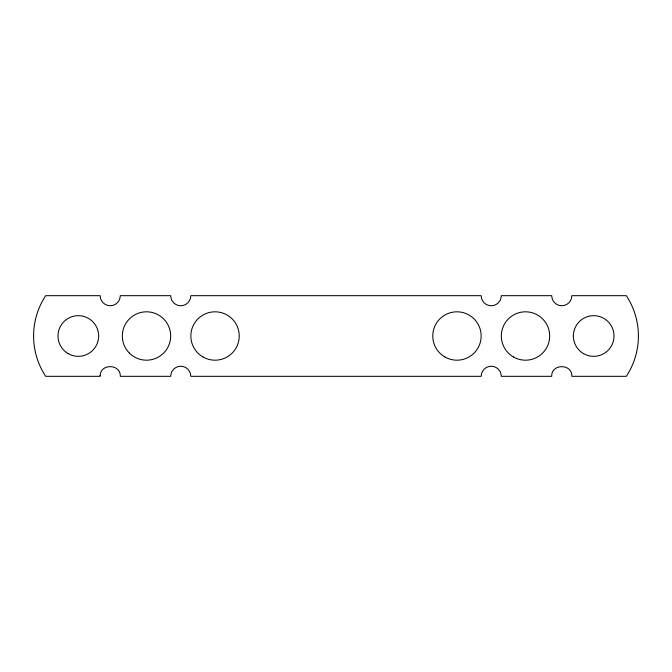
<?xml version="1.0" encoding="UTF-8"?>
<svg xmlns="http://www.w3.org/2000/svg" width="672" height="672" viewBox="0 0 672 672"><rect width="100%" height="100%" fill="white"/><g stroke="black" fill="none" stroke-linecap="round" stroke-linejoin="round"><path stroke-width="1.01" d="M100.145 375.673L100.128 376.32L45.696 376.32A73.248 73.248 0 0 1 45.696 295.68L100.145 295.68A10.063 10.063 0 0 0 110.208 305.743A10.063 10.063 0 0 0 120.271 295.68L170.688 295.68A10.08 10.08 0 0 0 180.768 305.76A10.08 10.08 0 0 0 190.848 295.68L481.152 295.68A10.08 10.08 0 0 0 491.232 305.76A10.08 10.08 0 0 0 501.312 295.68L551.729 295.68A10.063 10.063 0 0 0 561.792 305.743A10.063 10.063 0 0 0 571.855 295.68L626.304 295.68A73.248 73.248 0 0 1 626.304 376.32L571.872 376.32C572.401 363.493 551.174 363.46 551.712 376.32L501.312 376.32A10.08 10.08 0 0 0 491.232 366.24A10.08 10.08 0 0 0 481.152 376.32L190.848 376.32A10.08 10.08 0 0 0 180.768 366.24A10.08 10.08 0 0 0 170.688 376.32L120.288 376.32C120.842 363.846 100.405 363.25 100.145 375.673M444.864 356.95A24.192 24.192 0 0 0 481.152 336A24.192 24.192 0 0 0 444.864 315.05A24.192 24.192 0 0 0 444.864 356.95M68.158 353.606A20.336 20.336 0 0 0 98.658 336A20.336 20.336 0 0 0 68.158 318.394A20.336 20.336 0 0 0 68.158 353.606M583.514 353.606A20.336 20.336 0 0 0 614.015 336A20.336 20.336 0 0 0 583.514 318.394A20.336 20.336 0 0 0 583.514 353.606M202.944 356.95A24.192 24.192 0 0 0 239.232 336A24.192 24.192 0 0 0 202.944 315.05A24.192 24.192 0 0 0 202.944 356.95M129.394 353.102A24.192 24.192 0 0 0 169.865 342.258A24.192 24.192 0 0 0 140.238 312.631A24.192 24.192 0 0 0 129.394 353.102M513.408 356.95A24.192 24.192 0 0 0 549.696 336A24.192 24.192 0 0 0 513.408 315.05A24.192 24.192 0 0 0 513.408 356.95"/></g></svg>
